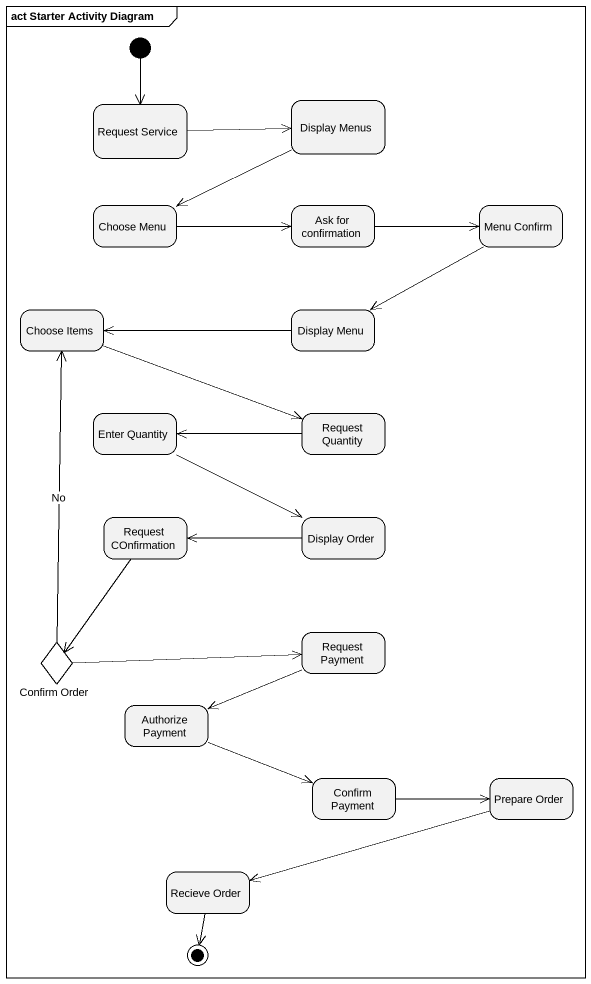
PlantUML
@startuml
mainframe act Starter Activity Diagram
hide empty description
state "Request Service" as Request_Service
state "Display Menus" as Display_Menus
state "Choose Menu" as Choose_Menu
state "Ask for confirmation" as Ask_for_confirmation
state "Menu Confirm" as Menu_Confirm
state "Choose Items" as Choose_Items
state "Display Menu" as Display_Menu
state "Enter Quantity" as Enter_Quantity
state "Request Quantity" as Request_Quantity
state "Request COnfirmation" as Request_COnfirmation
state "Display Order" as Display_Order
state "Confirm Order" as Confirm_Order <<choice>>
state "Request Payment" as Request_Payment
state "Authorize Payment" as Authorize_Payment
state "Confirm Payment" as Confirm_Payment
state "Prepare Order" as Prepare_Order
state "Recieve Order" as Recieve_Order
[*] --> Request_Service
Request_Service -right-> Display_Menus
Display_Menus -left-> Choose_Menu
Choose_Menu -right-> Ask_for_confirmation
Ask_for_confirmation -right-> Menu_Confirm
Menu_Confirm -left-> Display_Menu
Choose_Items -right-> Request_Quantity
Display_Menu -left-> Choose_Items
Enter_Quantity -right-> Display_Order
Request_Quantity -left-> Enter_Quantity
Request_COnfirmation --> Confirm_Order
Display_Order -left-> Request_COnfirmation
Confirm_Order -up-> Choose_Items : No
Confirm_Order -right-> Request_Payment
Request_Payment -left-> Authorize_Payment
Authorize_Payment -right-> Confirm_Payment
Confirm_Payment -right-> Prepare_Order
Prepare_Order -left-> Recieve_Order
Recieve_Order --> [*]
@enduml
